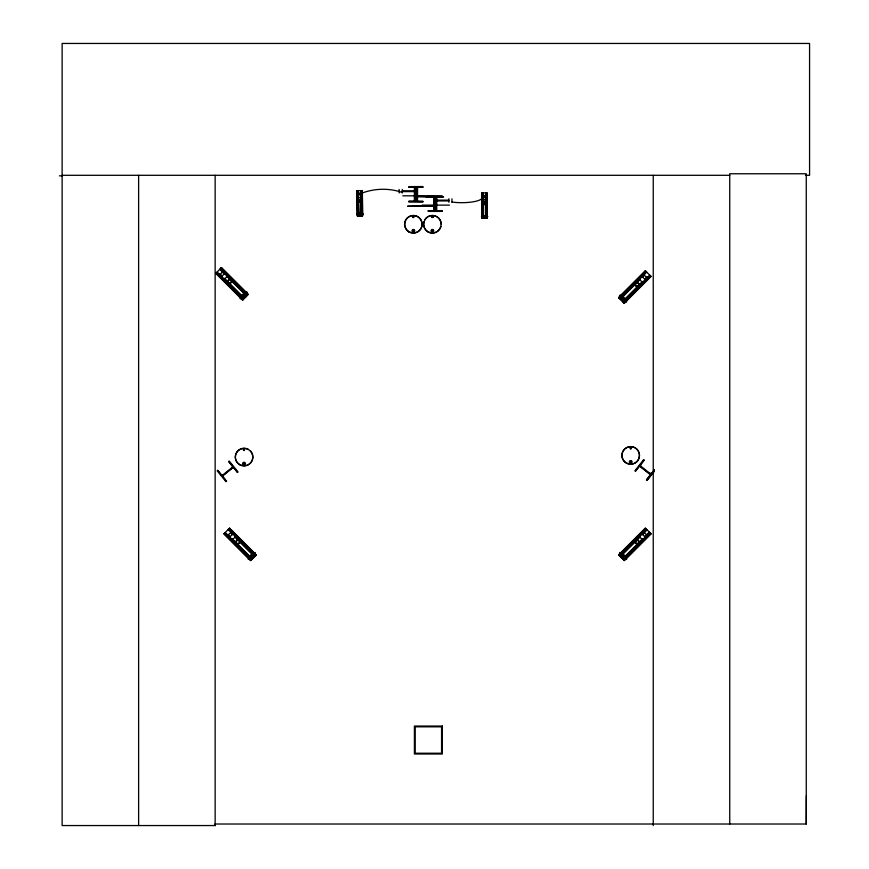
<?xml version="1.0" encoding="UTF-8"?>
<svg xmlns="http://www.w3.org/2000/svg" width="869" height="869" viewBox="0 0 869 869"><rect width="100%" height="100%" fill="white"/><g stroke="black" fill="none" stroke-linecap="round" stroke-linejoin="round"><path stroke-width="1.3" d="M215.143 175.299L215.143 825.55L215.143 824.018L806.258 824.018L806.367 795.743M222.464 475.897L222.225 475.365M223.42 475.3L223.061 474.626L222.051 475.604M231.686 467.772L232.696 466.794L233.066 467.468M243.309 449.816C245.319 447.274 244.471 452.575 243.407 449.642M243.668 449.707L244.45 450.033L243.776 449.512M243.135 463.601C245.634 460.451 244.515 467.011 243.277 463.383M412.612 217.011C414.882 214.524 413.362 219.879 412.775 216.663M413.014 217.011L413.807 217.011L413.014 216.794M412.579 230.578L412.96 231.512M414.328 230.796C410.907 233.587 414.448 227.265 413.796 231.512M431.458 230.796C433.957 227.928 432.838 233.631 431.6 231.013M631.361 448.339C629.916 445.384 629.916 450.957 631.426 447.959M650.957 474.202C650.523 472.063 648.535 474.561 650.012 473.366M244.732 297.187L245.232 296.47L244.515 296.97L245.015 296.253L244.298 296.753L244.797 296.047L244.08 296.546L244.222 295.525M360.2 215.512L359.701 214.545M484.869 217.782L484.348 216.837M432.045 216.913C433.913 216.424 431.057 217.923 432.588 216.685M433.077 217.185C430.351 219.01 433.175 214.252 432.892 217.5M631.013 448.339L630.264 448.154L631.013 447.969M631.415 462.362L631.491 461.721M623.203 556.692L622.497 555.91M252.814 557.713L253.476 557.04L252.803 557.865M243.353 463.188L244.08 462.764M635.358 471.096L644.016 460.125M639.823 466.218C639.714 464.567 642.289 466.935 640.583 466.816M654.172 471.378L647.079 480.351L646.471 479.873L654.346 469.901M646.503 479.894L654.422 469.966M647.036 480.318L654.118 471.346M231.871 467.533L232.11 468.054M218.89 275.669L223.833 270.726M220.704 277.483L225.647 272.54M223.42 280.198L228.362 275.256M225.831 282.61L230.763 277.667M228.547 285.325L233.479 280.383M240.202 296.97L245.145 292.038M240.159 298.578L246.753 291.995M240.365 298.784L246.948 292.201M243.559 296.188L244.298 295.362M245.025 297.654L245.808 296.883M227.83 529.862L228.612 529.08L233.359 533.881M228.786 528.895L229.568 528.124L256.312 554.911L251 560.212L224.311 533.425L250.978 560.277M229.199 528.526L223.876 533.859L250.641 560.624L251.423 559.842L224.658 533.077M226.983 536.184L231.914 531.241M228.797 537.998L233.728 533.055M231.512 540.714L236.444 535.771M233.913 543.136L238.856 538.193M236.629 545.851L241.571 540.909M248.284 557.496L253.227 552.554M248.252 559.104L254.834 552.521M248.458 559.31L255.041 552.717M251.608 556.671L252.423 555.932M251.608 559.658L252.379 558.886L238.041 544.548M253.118 558.18L253.9 557.398M618.706 297.654L645.461 270.889M618.913 297.871L645.732 271.15L619.01 297.969M619.239 298.186L633.577 283.848M635.489 281.936L643.136 274.289M619.358 298.306L646.123 271.541M619.543 298.491L633.903 284.185M635.815 282.273L639.617 278.417M641.528 276.505L643.462 274.626M621.574 296.709L639.736 278.547M641.648 276.635L644.516 273.768M621.541 296.992L639.953 278.753M641.865 276.842L644.733 273.985M619.923 298.882L646.688 272.116M623.062 296.286L634.533 284.815M636.445 282.903L640.268 279.079M642.18 277.168L644.092 275.256M620.314 299.273L634.631 284.913M636.543 283.001L640.388 279.199M642.3 277.287L644.19 275.354M620.705 299.609L622.215 301.119M624.518 299.599L642.669 281.437M644.559 279.503L647.427 276.635M622.704 301.608L637.031 287.27M638.943 285.358L642.767 281.534M644.679 279.622L646.59 277.711M622.91 301.825L649.73 275.104M623.008 301.923L637.346 287.585M639.258 285.673L643.082 281.849M644.994 279.937L646.905 278.026M625.148 300.229L638.53 286.846M640.442 284.934L643.31 282.067M645.222 280.155L648.089 277.287M625.245 300.326L643.429 282.186M645.341 280.274L650.121 275.495M623.54 302.455L637.879 288.106M639.812 286.216L643.614 282.371M645.548 280.481L647.438 278.547M623.66 302.564L637.998 288.226M639.91 286.314L643.733 282.49M645.645 280.578L647.557 278.667M623.877 302.781L650.642 276.016L623.975 302.879M624.192 303.096L650.957 276.342M651.077 533.838L645.341 528.146L618.576 554.911L624.311 560.603L651.055 533.816M618.706 555.03L645.363 528.167M618.913 555.248L645.732 528.526L619.01 555.345M619.358 555.682L646.123 528.928M619.543 555.867L639.638 535.825M641.55 533.914L646.308 529.112M621.574 554.085L634.957 540.703M636.868 538.791L639.736 535.923M641.648 534.011L644.516 531.144M619.923 556.258L646.742 529.547M623.062 553.662L634.533 542.191M636.445 540.279L640.268 536.455M642.18 534.544L644.092 532.632M620.314 556.649L640.366 536.553M642.3 534.663L647.079 529.884M620.705 556.986L622.215 558.495M649.339 532.1L644.559 536.879L646.59 535.087M637.031 544.646L622.606 558.886L642.647 538.791L638.943 542.734M643.082 539.225L623.008 559.299L649.73 532.48L644.994 537.314M625.148 557.605L643.31 539.443M650.099 532.849L645.319 537.629L650.121 532.871M625.267 557.724L643.429 539.562M623.562 559.842L637.879 545.482M639.79 543.57L643.636 539.779M645.526 537.835L647.459 535.956M626.527 557.072L637.998 545.602M639.91 543.701L643.733 539.877M645.645 537.965L647.557 536.054M623.975 560.255L650.685 533.447M624.192 560.483L650.957 533.718M222.16 475.517L232.783 466.892M222.312 476.016L233.229 467.153M222.41 476.136L233.327 467.272M237.454 472.41L238.052 471.921L229.242 461.07L228.645 461.558L237.476 472.388L228.786 461.439M630.199 447.665L630.872 447.481M631.176 448.643L630.514 448.828M630.275 461.222L629.884 462.156M243.722 296.068L244.374 295.612M251.814 556.584L252.89 556.562L252.39 557.279L253.107 556.779L252.607 557.496L253.313 556.996M622.095 300.261L621.487 299.707L622.204 300.207L621.704 299.49L622.421 299.99L621.922 299.284L622.639 299.783L622.606 298.708M243.896 449.49L244.45 449.599M357.376 193.233L362.036 193.19M487.02 192.885L481.643 192.961L482.023 218.206M362.058 194.895L357.398 194.949A75.288 66.87 -81.9 0 1 402.271 192.451M482.023 195.525L486.694 195.471M357.431 197.513L362.091 197.459M486.705 197.187L482.045 197.23A20.335 5.062 0 0 1 472.769 201.88A20.335 5.062 0 0 1 451.967 202.053M357.441 199.783L362.101 199.729M482.078 199.794L486.738 199.751M357.474 202.347L362.134 202.292M482.089 202.075L486.759 202.021M482.121 204.639L486.781 204.584M357.593 213.339L362.254 213.285M356.833 214.067L363.046 214.002M356.833 214.263L363.046 214.198M482.252 215.621L486.912 215.577M481.48 216.359L487.694 216.283M481.48 216.544L487.694 216.479M484.218 216.815L484.945 216.805M481.915 218.206L487.303 218.13L486.912 192.885M59.429 175.842L62.123 175.831M62.123 175.299L729.743 175.299M805.509 175.299L809.571 175.299L809.571 43.45L62.123 43.45L62.123 825.55L215.251 825.55L215.251 824.018M422.888 187.139L408.919 187.237L422.888 187.335L422.888 186.553L408.919 186.618L408.919 187.335M402.271 190.811L413.916 190.811L413.916 191.604L402.271 191.604M413.916 191.017L417.37 191.017M413.916 191.408L417.37 191.408M415.132 193.537L416.685 193.537M415.132 194.124L416.685 194.124M415.132 194.515L416.685 194.515M416.392 194.949C414.567 195.851 415.067 192.473 416.533 193.83M415.132 195.09L416.685 195.09M402.825 195.807L442.212 195.949L442.212 196.655L428.243 196.557L428.243 195.883M416.838 196.112L415.48 196.112L415.48 196.894L416.838 196.894M415.48 196.264L438.389 196.742M428.243 196.459L442.212 196.459M415.48 196.818L443.581 196.915L425.853 196.763M448.86 200.142L437.216 200.142L437.216 200.935L448.86 200.935M433.761 200.348L437.216 200.348M433.761 200.728L437.216 200.728M408.919 201.304L422.888 201.304L422.888 202.086L408.919 202.086L408.919 201.304L422.888 201.499M434.457 202.868L435.999 202.868M434.457 203.455L435.999 203.455M434.457 203.835L435.999 203.835M434.457 204.421L435.999 204.421M422.149 205.127L449.512 205.127M434.294 205.442L435.651 205.508L412.742 206.072M434.294 206.214L435.651 206.138L407.55 206.235L425.289 206.083M428.243 210.83L442.212 210.83M435.717 203.009L435.814 204.237L434.598 204.128M650.338 474.517L639.725 466.11M621.487 557.083L622.15 557.746L621.704 556.866L622.421 557.377L621.922 556.66L622.639 557.159L622.606 556.084M640.105 465.632L650.838 474.039M639.551 466.012L650.588 474.724M643.017 273.865L647.948 278.808M641.203 275.679L646.134 280.622M638.487 278.395L643.418 283.337M636.065 280.806L641.007 285.749M633.349 283.522L638.291 288.465M621.704 295.178L626.647 300.12M620.097 295.134L626.679 301.728M619.89 295.341L626.473 301.934M622.53 298.491L623.312 299.273M643.017 531.241L647.948 536.184M641.203 533.055L646.134 537.998M638.487 535.771L643.418 540.714M636.065 538.183L641.007 543.125M633.349 540.898L638.291 545.841M621.704 552.554L626.647 557.496M620.097 552.521L626.679 559.104M619.89 552.717L626.473 559.31M621.02 557.387L621.802 558.17M221.356 267.717L248.121 294.482M221.139 267.945L247.861 294.754L221.041 268.043M225.603 273.029L220.824 268.249L225.484 273.159M227.515 274.941L245.677 293.103M227.396 275.071L247.469 295.134M222.431 270.476L225.277 273.366M227.211 275.256L245.351 293.44M223.268 271.552L225.18 273.463M227.091 275.375L230.915 279.199M232.827 281.111L245.254 293.537M223.04 271.769L230.687 279.416M232.599 281.328L246.937 295.666M220.129 268.955L246.839 295.764M221.78 271.128L224.647 273.996M226.559 275.907L229.427 278.775M231.339 280.687L244.721 294.07L226.429 276.027M219.738 269.336L224.55 274.093M246.144 296.47L244.634 297.969M220.4 274.463L222.312 276.375M228.047 282.11L224.224 278.286L227.917 282.229M229.959 284.022L244.287 298.36M220.27 274.582L222.279 276.396M229.927 284.044L244.265 298.382M217.131 271.986L243.896 298.751M218.999 273.941L221.867 276.809M223.778 278.721L242.017 297.144M219.738 275.115L221.649 277.026M223.561 278.938L227.385 282.762M229.297 284.674L240.767 296.144M219.618 275.245L227.287 282.859M229.177 284.793L243.516 299.132M219.433 275.43L227.059 283.098M228.971 285.01L243.331 299.316M218.358 274.593L221.226 277.461M223.137 279.373L241.3 297.535M242.994 299.664L216.229 272.899L242.896 299.762M215.914 273.214L242.679 299.979M229.449 528.243L256.214 555.009M229.22 528.461L255.942 555.269M229.134 528.558L255.888 555.324M231.784 531.643L233.696 533.555M235.608 535.467L239.431 539.291M241.343 541.202L255.682 555.541M231.686 531.741L233.565 533.675M235.51 535.565L239.301 539.41M241.213 541.322L255.562 555.66M235.271 535.793L253.455 553.933M230.394 531.111L233.261 533.979M235.173 535.891L238.041 538.758M239.953 540.67L253.335 554.053M231.132 532.295L233.044 534.207M234.956 536.119L238.779 539.942M240.691 541.854L253.39 554.368M228.21 529.471L254.932 556.279M230.817 532.599L232.729 534.511M234.641 536.423L238.464 540.246M240.376 542.158L254.715 556.497M230.698 532.73L232.631 534.609M234.543 536.521L238.345 540.377M240.257 542.289L252.705 554.683M254.226 556.986L252.716 558.495M228.46 535.011L230.394 536.901M232.305 538.813L236.107 542.658M228.362 535.108L230.274 537.02M232.186 538.932L236.01 542.756M237.921 544.667L249.392 556.138M225.223 532.512L251.988 559.278M227.091 534.468L229.959 537.335M231.871 539.247L250.098 557.659M226.874 534.685L229.742 537.553M231.654 539.464L249.816 557.626M226.776 534.783L229.622 537.672M231.556 539.562L249.696 557.746M227.406 536.064L235.054 543.712M236.965 545.623L251.293 559.962M223.996 533.729L250.761 560.494M217.717 470.433L226.461 481.339M486.314 192.896L486.683 218.141M486.292 192.896L486.575 218.141M486.129 195.558L486.282 218.141M485.793 192.896L486.075 218.141M485.749 192.896L485.977 218.141M485.532 195.558L485.652 215.49L485.413 195.558M485.315 218.152L483.892 218.162M483.501 215.534L483.305 195.601L483.403 215.534M482.958 192.951L483.186 218.195M482.86 192.951L483.131 218.195M482.567 192.961L482.795 215.545M482.643 218.206L482.349 192.961L482.534 218.206M362.264 190.604L362.536 215.849M361.96 190.604L362.286 215.849M361.797 194.591L361.776 191.93L361.689 194.591M361.83 197.252L361.862 199.903M361.884 202.564L362.036 215.849M361.71 197.252L361.765 199.903M361.776 202.564L361.917 215.849M361.461 191.94L361.515 194.591L361.374 191.94M361.515 197.252L361.569 199.913M361.58 202.564L361.743 215.849M361.428 197.252L361.461 199.913M361.482 202.564L361.634 215.86M361.059 190.615L361.374 215.86M360.863 191.94L360.896 194.602M360.928 197.263L360.95 199.913L360.809 197.263M360.983 202.575L361.124 215.86M360.776 191.94L360.776 194.602M360.885 202.575L361.015 215.86M360.668 215.86L359.245 215.881M358.528 191.995L358.669 194.645M358.582 197.306L358.723 199.957M358.647 202.618L358.897 215.903M358.31 190.669L358.582 215.914L358.213 190.669M358.028 191.995L358.05 194.656M358.082 197.306L358.115 199.968L357.963 197.317M358.137 202.629L358.289 215.914M357.93 191.995L357.941 194.656M358.028 202.629L358.191 215.914M357.626 192.006L357.767 194.656M357.767 197.317L357.713 199.968M357.735 202.629L357.974 215.914M357.105 190.68L357.376 215.925M806.258 824.018L806.258 173.767L729.743 173.767L729.743 824.018M653.238 175.299L653.238 825.55M451.967 198.795L451.967 202.281M448.86 198.795L448.86 202.281M436.781 196.655L436.716 210.635M436.195 196.655L436.097 210.635M436.032 196.655L435.999 210.635M435.651 205.464L435.651 206.214M434.457 196.655L434.457 210.635M434.359 196.655L434.424 210.635M416.881 187.335L416.881 201.304M414.415 187.335L414.35 201.304M402.271 189.464L402.271 192.961M399.164 189.464L399.164 192.961M138.627 175.299L138.627 825.55M250.326 450.815A8.842 8.842 0 0 1 247.1 465.371A8.842 8.842 0 0 1 235.271 456.301A8.842 8.842 0 0 1 248.501 449.414M440.941 226.548A8.842 8.842 0 0 1 430.112 232.794A8.842 8.842 0 0 1 423.866 221.975M424.745 219.846A8.842 8.842 0 0 1 441.246 224.256M358.788 200.782C360.092 204.726 361.83 197.958 358.788 200.782M483.436 203.074C484.75 207.007 486.477 200.25 483.436 203.074M629.775 461.7C630.937 465.317 632.589 459.136 629.775 461.7M643.56 459.766L634.946 470.77L635.511 471.215L644.168 460.244L643.56 459.766M221.476 267.598L215.794 273.333L242.56 300.098L248.241 294.363L221.454 267.619M645.341 270.77L618.609 297.556L624.311 303.227L651.055 276.44L645.341 270.77M217.793 470.379L217.196 470.868L226.005 481.708L226.613 481.22L217.771 470.39M362.373 190.604L356.985 190.68L357.268 215.925L362.645 215.838L362.351 190.604M360.298 214.48L359.56 214.491L360.298 214.513M442.212 210.635L428.243 210.635L428.243 211.406L442.212 211.406L442.212 210.635M442.354 726.049L414.404 726.049L414.404 753.999L442.354 753.999L442.354 726.049M441.571 726.821L415.176 726.821L415.176 753.227L441.571 753.227L441.571 726.821M486.977 218.13L486.705 192.885L486.933 218.13M482.273 218.206L482.045 192.961L482.23 218.206M357.67 215.914L357.398 190.669L357.583 215.925M433.74 210.635L433.74 196.655L433.674 210.635M417.457 201.304L417.457 187.335L417.392 201.304M416.783 201.304L416.718 187.335L416.685 201.304M415.132 201.304L415.132 187.335L415.034 201.304M243.396 464.774A1.358 1.358 0 0 0 245.427 463.601A1.358 1.358 0 0 0 243.396 462.427A1.358 1.358 0 0 0 243.396 464.774M239.725 464.6A8.701 8.701 0 0 0 252.781 457.072A8.701 8.701 0 0 0 239.725 449.534A8.701 8.701 0 0 0 239.725 464.6M630.014 463.112A1.358 1.358 0 0 0 632.045 461.939A1.358 1.358 0 0 0 630.014 460.766A1.358 1.358 0 0 0 630.014 463.112M626.332 462.96A8.723 8.723 0 0 0 639.41 455.41A8.723 8.723 0 0 0 626.332 447.861A8.723 8.723 0 0 0 626.332 462.96M624.442 461.656A8.842 8.842 0 0 0 639.226 457.691A8.842 8.842 0 0 0 628.406 446.872A8.842 8.842 0 0 0 624.442 461.656M431.448 231.751A1.358 1.358 0 0 0 433.707 231.143A1.358 1.358 0 0 0 432.056 229.492A1.358 1.358 0 0 0 431.448 231.751M428.048 231.817A8.723 8.723 0 0 0 441.115 224.256A8.723 8.723 0 0 0 428.048 216.707A8.723 8.723 0 0 0 428.048 231.817M412.427 231.751A1.358 1.358 0 0 0 414.687 231.143A1.358 1.358 0 0 0 413.036 229.492A1.358 1.358 0 0 0 412.427 231.751M409.049 231.762A8.668 8.668 0 0 0 422.041 224.256A8.668 8.668 0 0 0 409.049 216.761A8.668 8.668 0 0 0 409.049 231.762M408.962 231.914A8.842 8.842 0 0 0 422.215 224.256A8.842 8.842 0 0 0 408.962 216.609A8.842 8.842 0 0 0 408.962 231.914M636.401 285.977A1.553 1.553 0 0 0 638.726 284.63A1.553 1.553 0 0 0 636.401 283.294A1.553 1.553 0 0 0 636.401 285.977M228.873 282.849A1.553 1.553 0 0 0 231.208 281.502A1.553 1.553 0 0 0 228.873 280.155A1.553 1.553 0 0 0 228.873 282.849M636.401 543.353A1.553 1.553 0 0 0 638.726 542.006A1.553 1.553 0 0 0 636.401 540.67A1.553 1.553 0 0 0 636.401 543.353M236.65 543.125A1.553 1.553 0 0 0 239.247 542.43A1.553 1.553 0 0 0 237.346 540.518A1.553 1.553 0 0 0 236.65 543.125"/></g></svg>
